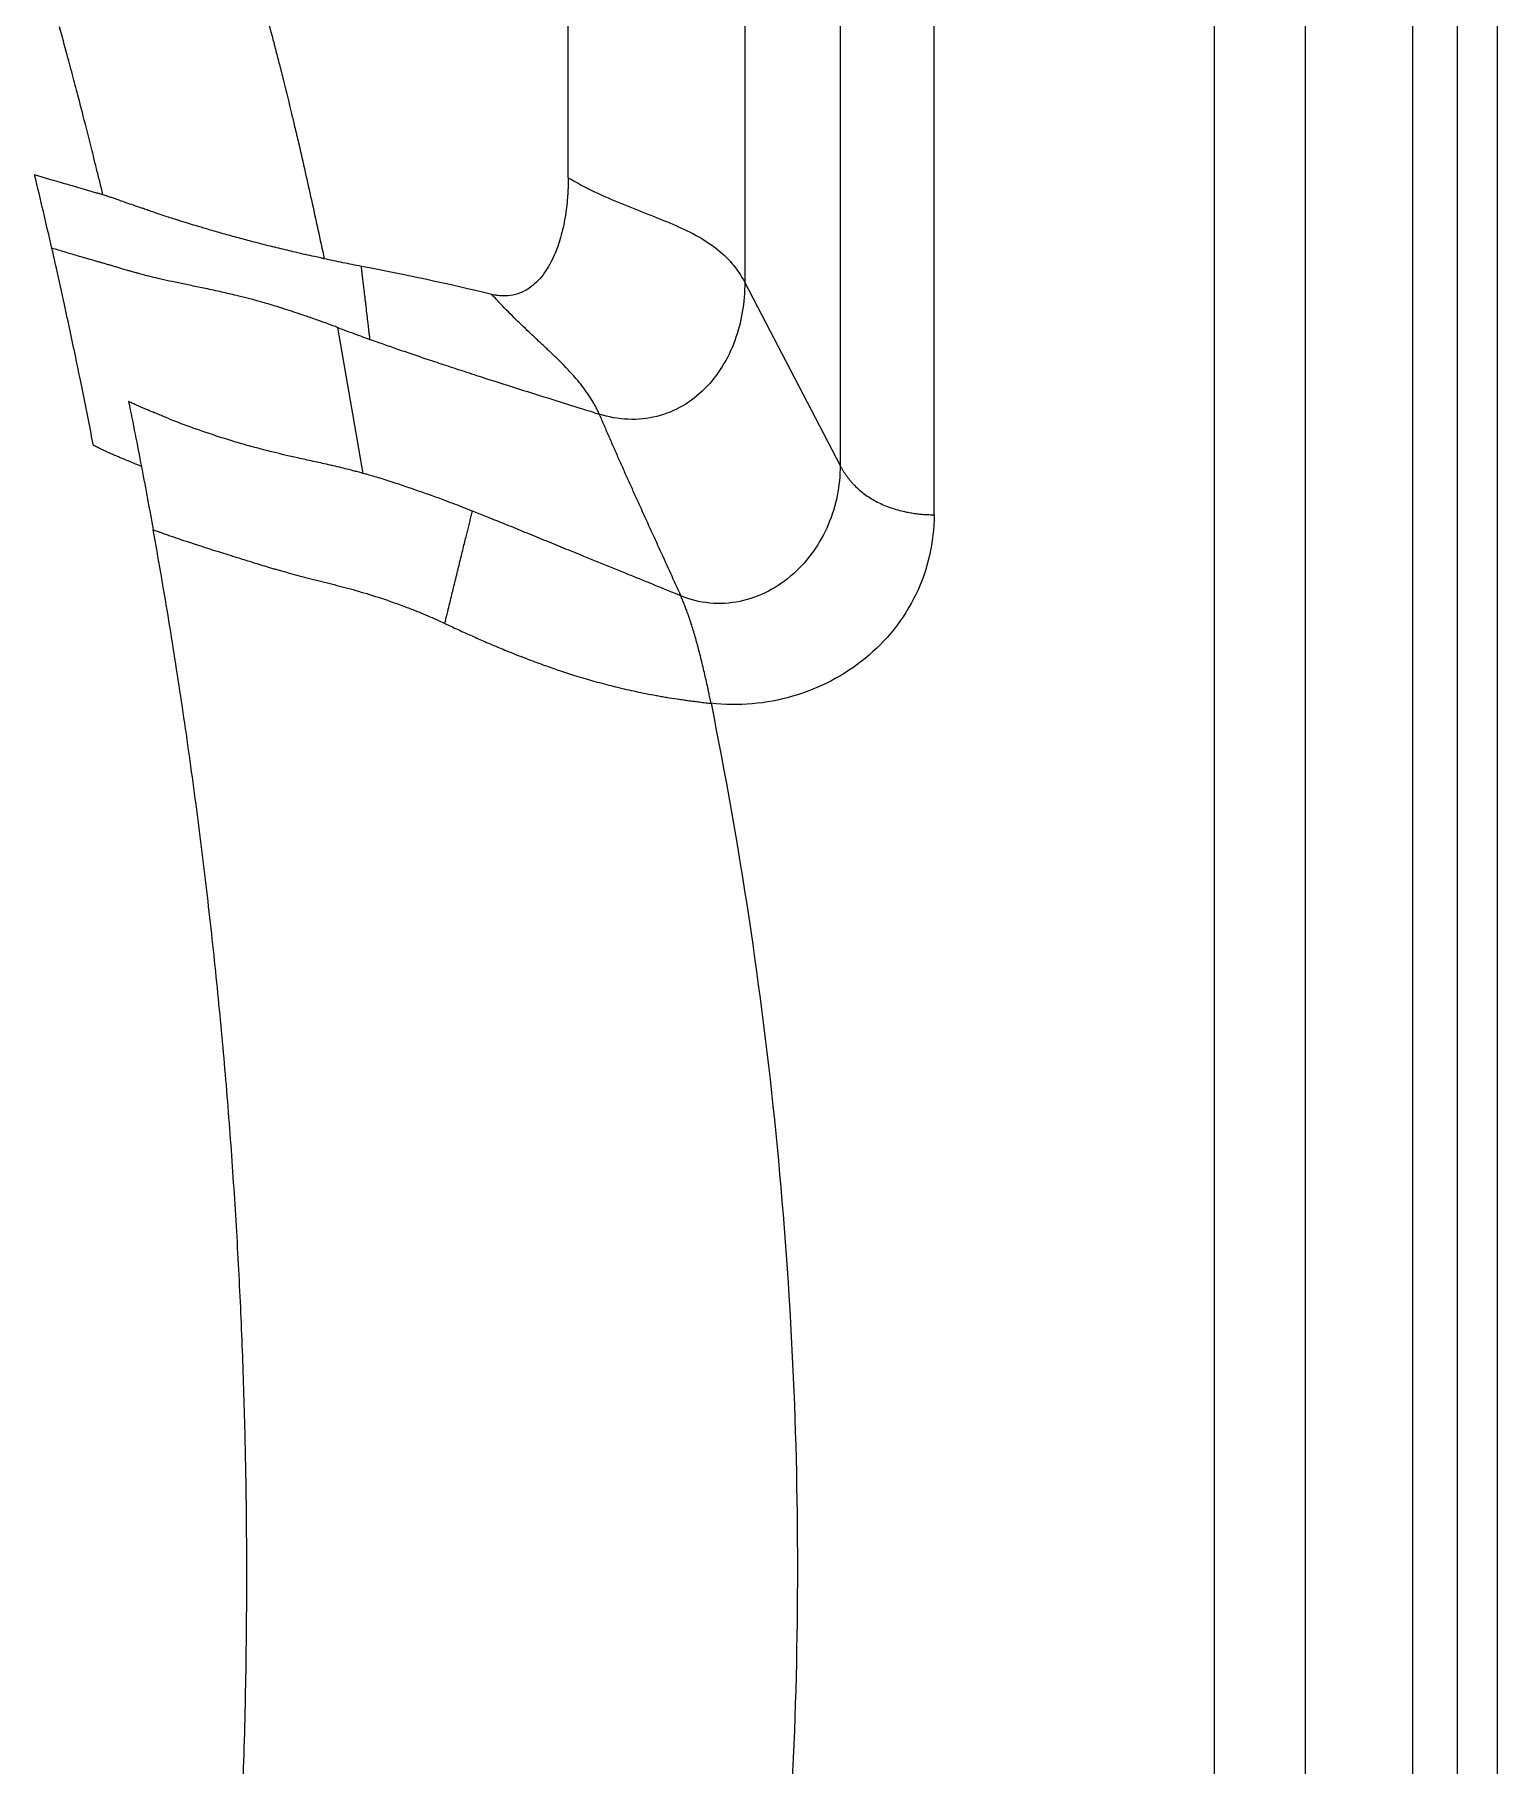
# Model space of a CAD drawing. Extents: x 526 to 610, y 679 to 808.
# Drawn here: x 603.55 to 610.24, y 744.58 to 752.5 of the extents above; entities that cross this region are included whole.
import ezdxf

# ---------------------------------------------------------------- set-up
doc = ezdxf.new("R2010")
doc.units = 0
doc.header["$MEASUREMENT"] = 0
doc.layers.add('1', color=4, linetype='Continuous')

# ---------------------------------------------------------------- blocks, each defined once
blk = doc.blocks.new('JETSETTER LX')
at = {"layer": '1', "color": 4, "linetype": 'Continuous', "lineweight": 25}
blk.add_line((84.1176, 33.9948), (84.1176, 64.9896), dxfattribs=at)
at = {"layer": '1', "color": 3, "linetype": 'Continuous', "lineweight": 25}
for p, q in [((83.934, 64.5725), (83.9335, 33.9948)), ((83.7305, 33.9948), (83.7311, 64.2958)), ((83.2396, 33.9948), (83.2396, 63.6626)), ((82.8217, 63.1537), (82.8217, 33.9948)), ((81.1107, 62.9188), (81.1107, 53.6534)), ((81.5406, 53.4281), (81.5406, 62.9188)), ((79.8669, 54.9701), (79.8669, 61.4787)), ((80.6744, 61.4787), (80.6744, 54.4905)), ((80.6744, 54.4905), (81.1107, 53.6534)), ((79.5172, 54.436), (79.524, 54.4345)), ((78.9288, 53.6171), (78.8128, 54.2843))]:
    blk.add_line(p, q, dxfattribs=at)
for points, knots in [([(78.1172, 56.7631), (78.1234, 56.7492), (78.1359, 56.7211), (78.1545, 56.6782), (78.1732, 56.6342), (78.1919, 56.589), (78.2107, 56.5426), (78.2295, 56.495), (78.2483, 56.4463), (78.2671, 56.3964), (78.2859, 56.3453), (78.3047, 56.293), (78.321, 56.2463), (78.335, 56.2057), (78.3497, 56.1625), (78.3671, 56.1099), (78.3878, 56.045), (78.4101, 55.9731), (78.4342, 55.8929), (78.4585, 55.8094), (78.4804, 55.7321), (78.5048, 55.6443), (78.5264, 55.5618), (78.5482, 55.4765), (78.5718, 55.3834), (78.5943, 55.2917), (78.6165, 55.1991), (78.6375, 55.1098), (78.663, 54.9979), (78.6925, 54.8661), (78.7215, 54.7338), (78.741, 54.6439), (78.7507, 54.5992)], [0, 0, 0, 0, 0.020201, 0.04089, 0.062066, 0.083731, 0.105884, 0.128525, 0.151653, 0.17527, 0.199375, 0.223966, 0.249045, 0.265027, 0.281012, 0.309668, 0.338603, 0.371405, 0.409735, 0.449772, 0.486878, 0.516414, 0.570833, 0.600064, 0.63341, 0.698341, 0.725463, 0.759821, 0.820152, 0.877916, 0.93917, 1, 1, 1, 1]), ([(77.7383, 54.8915), (77.7334, 54.9116), (77.7236, 54.9519), (77.7061, 55.023), (77.6811, 55.1231), (77.6537, 55.2311), (77.6258, 55.3389), (77.6013, 55.4319), (77.5724, 55.5399), (77.5511, 55.6172), (77.5393, 55.6602)], [0, 0, 0, 0, 0.078331, 0.15669, 0.276328, 0.468024, 0.577756, 0.697086, 0.831466, 1, 1, 1, 1]), ([(77.7383, 54.8915), (77.7318, 54.8934), (77.7185, 54.8972), (77.6988, 54.903), (77.6787, 54.9089), (77.6587, 54.9148), (77.6373, 54.9211), (77.6118, 54.9285), (77.58, 54.9376), (77.5433, 54.9482), (77.5044, 54.9594), (77.4652, 54.9707), (77.4388, 54.9785), (77.4256, 54.9824)], [0, 0, 0, 0, 0.0568627, 0.1175683, 0.1819825, 0.2500442, 0.3125927, 0.3918132, 0.5000097, 0.6238328, 0.7489515, 0.874878, 1, 1, 1, 1]), ([(79.8669, 54.9701), (79.8669, 54.9641), (79.8668, 54.952), (79.8664, 54.9339), (79.8656, 54.9157), (79.8646, 54.8975), (79.8627, 54.8701), (79.8591, 54.8338), (79.8504, 54.7725), (79.8344, 54.6986), (79.8043, 54.6128), (79.7684, 54.5465), (79.7303, 54.4993), (79.6963, 54.4687), (79.6577, 54.4456), (79.6142, 54.4315), (79.5803, 54.4283), (79.5576, 54.4293), (79.5465, 54.4304), (79.5352, 54.4321), (79.5278, 54.4337), (79.524, 54.4345)], [0, 0, 0, 0, 0.02488, 0.049823, 0.074837, 0.099928, 0.125101, 0.188704, 0.250194, 0.381022, 0.500246, 0.625147, 0.690201, 0.750132, 0.813136, 0.875005, 0.937443, 0.952976, 0.968722, 0.983798, 1, 1, 1, 1]), ([(78.7507, 54.5992), (78.7453, 54.6003), (78.7304, 54.6036), (78.7018, 54.6099), (78.663, 54.6186), (78.6212, 54.6282), (78.5677, 54.6408), (78.5001, 54.6573), (78.4232, 54.6768), (78.3479, 54.697), (78.2797, 54.7161), (78.2171, 54.7342), (78.166, 54.7493), (78.1301, 54.7603), (78.0983, 54.7702), (78.059, 54.7823), (78.0152, 54.7963), (77.9755, 54.8099), (77.947, 54.82), (77.9255, 54.8277), (77.906, 54.8341), (77.8818, 54.8424), (77.8524, 54.8526), (77.8216, 54.8634), (77.7968, 54.872), (77.7772, 54.8788), (77.7621, 54.8839), (77.7492, 54.8882), (77.7418, 54.8904), (77.7383, 54.8915)], [0, 0, 0, 0, 0.011977, 0.033178, 0.06356, 0.098601, 0.127045, 0.184657, 0.25313, 0.306399, 0.365156, 0.421342, 0.466284, 0.500019, 0.519207, 0.554822, 0.612038, 0.650013, 0.680571, 0.70641, 0.724345, 0.75006, 0.795965, 0.840667, 0.88418, 0.916314, 0.94631, 0.974202, 1, 1, 1, 1]), ([(77.6946, 53.7453), (77.691, 53.7637), (77.6795, 53.8232), (77.6597, 53.9229), (77.6363, 54.0387), (77.6042, 54.194), (77.5678, 54.3645), (77.531, 54.5308), (77.5115, 54.6167), (77.5045, 54.6472)], [0, 0, 0, 0, 0.0608762, 0.1972402, 0.3307326, 0.4456844, 0.7133647, 0.8982061, 1, 1, 1, 1]), ([(77.7359, 54.5796), (77.7313, 54.5809), (77.7215, 54.5836), (77.7021, 54.5891), (77.6758, 54.5967), (77.647, 54.6051), (77.618, 54.6137), (77.5911, 54.6217), (77.5526, 54.6331), (77.5238, 54.6415), (77.5045, 54.6472)], [0, 0, 0, 0, 0.058827, 0.124999, 0.249998, 0.399337, 0.499998, 0.626499, 0.749999, 1, 1, 1, 1]), ([(77.8345, 54.5506), (77.8313, 54.5516), (77.825, 54.5535), (77.8158, 54.5562), (77.8067, 54.5589), (77.7978, 54.5616), (77.7889, 54.5643), (77.78, 54.5669), (77.7712, 54.5695), (77.7624, 54.572), (77.7535, 54.5746), (77.7447, 54.5771), (77.7388, 54.5787), (77.7359, 54.5796)], [0, 0, 0, 0, 0.087234, 0.175294, 0.264156, 0.353791, 0.444162, 0.535235, 0.626976, 0.71935, 0.812329, 0.905887, 1, 1, 1, 1]), ([(78.9206, 54.5644), (78.8923, 54.5698), (78.8639, 54.5754), (78.8072, 54.587), (78.7789, 54.593), (78.7507, 54.5992)], [0, 0, 0, 0, 0.5, 0.5, 1, 1, 1, 1]), ([(78.9597, 54.2304), (78.9593, 54.2341), (78.9584, 54.2413), (78.9572, 54.2524), (78.9559, 54.2632), (78.9547, 54.2738), (78.9536, 54.2842), (78.9524, 54.2943), (78.9503, 54.3132), (78.947, 54.3416), (78.9432, 54.3733), (78.9402, 54.3988), (78.9378, 54.4181), (78.9354, 54.4388), (78.9327, 54.461), (78.9299, 54.4847), (78.927, 54.51), (78.9238, 54.5367), (78.9217, 54.555), (78.9206, 54.5644)], [0, 0, 0, 0, 0.039026, 0.076777, 0.113251, 0.14845, 0.182373, 0.215022, 0.246397, 0.36278, 0.479333, 0.531528, 0.587366, 0.646861, 0.710031, 0.776896, 0.847487, 0.92184, 1, 1, 1, 1]), ([(78.8128, 54.2843), (78.8052, 54.2871), (78.7889, 54.2932), (78.7624, 54.303), (78.7266, 54.316), (78.6902, 54.3289), (78.6355, 54.3478), (78.5739, 54.368), (78.4706, 54.3997), (78.3738, 54.4254), (78.2775, 54.4477), (78.2086, 54.4626), (78.1422, 54.4762), (78.0629, 54.4927), (77.9947, 54.5077), (77.9359, 54.5221), (77.9046, 54.5304), (77.8805, 54.5372), (77.8634, 54.5421), (77.8476, 54.5468), (77.8384, 54.5495), (77.8345, 54.5506)], [0, 0, 0, 0, 0.017698, 0.038518, 0.062463, 0.102393, 0.124869, 0.192768, 0.249806, 0.375212, 0.432756, 0.501224, 0.564204, 0.627004, 0.751766, 0.809597, 0.875792, 0.902304, 0.937776, 0.973793, 1, 1, 1, 1]), ([(80.6744, 54.4905), (80.6744, 54.4448), (80.667, 54.3532), (80.6439, 54.2657), (80.5977, 54.1404), (80.5513, 54.0648), (80.4608, 53.9741), (80.4272, 53.9477), (80.3537, 53.9048), (80.3138, 53.8882), (80.2298, 53.8671), (80.1857, 53.8627), (80.0966, 53.8665), (80.0517, 53.8748), (80.0083, 53.8885)], [0, 0, 0, 0, 0.125, 0.25, 0.25, 0.5, 0.5, 0.625, 0.625, 0.75, 0.75, 0.875, 0.875, 1, 1, 1, 1]), ([(80.0082, 53.8884), (80.0071, 53.891), (80.0049, 53.8962), (80.0012, 53.9042), (79.9972, 53.9123), (79.9931, 53.9206), (79.9886, 53.929), (79.9839, 53.9375), (79.9789, 53.9462), (79.9686, 53.9633), (79.9512, 53.9897), (79.925, 54.0244), (79.8954, 54.0596), (79.8647, 54.0931), (79.831, 54.1275), (79.7968, 54.1609), (79.761, 54.1949), (79.7247, 54.2288), (79.6892, 54.2621), (79.6532, 54.2962), (79.6189, 54.3296), (79.5877, 54.3608), (79.5614, 54.3881), (79.5389, 54.4121), (79.5244, 54.4281), (79.5172, 54.436)], [0, 0, 0, 0, 0.015474, 0.030982, 0.046529, 0.062119, 0.077756, 0.093447, 0.109196, 0.125011, 0.185732, 0.24997, 0.309278, 0.374957, 0.432765, 0.499963, 0.562468, 0.624975, 0.691891, 0.749985, 0.815072, 0.874992, 0.917968, 0.959636, 1, 1, 1, 1]), ([(78.8128, 54.2843), (78.8219, 54.2808), (78.8463, 54.2716), (78.884, 54.2577), (78.9239, 54.2431), (78.9485, 54.2344), (78.9597, 54.2304)], [0, 0, 0, 0, 0.187018, 0.500227, 0.771307, 1, 1, 1, 1]), ([(78.9597, 54.2303), (78.9791, 54.2234), (79.0198, 54.209), (79.0835, 54.1869), (79.1525, 54.1632), (79.227, 54.1381), (79.3069, 54.1115), (79.3923, 54.0835), (79.5111, 54.0451), (79.651, 54.0006), (79.7992, 53.954), (79.9146, 53.9178), (79.9807, 53.897), (80.0082, 53.8884)], [0, 0, 0, 0, 0.056343, 0.117745, 0.184188, 0.25566, 0.332155, 0.413671, 0.500215, 0.67198, 0.812475, 0.921818, 1, 1, 1, 1]), ([(78.0112, 53.8789), (78.0073, 53.8805), (77.9991, 53.8841), (77.9861, 53.8894), (77.9709, 53.8957), (77.9524, 53.9033), (77.9252, 53.9148), (77.8991, 53.926), (77.8742, 53.9371), (77.8623, 53.9425), (77.8557, 53.9454)], [0, 0, 0, 0, 0.064835, 0.139351, 0.22349, 0.334698, 0.476424, 0.741155, 0.858428, 1, 1, 1, 1]), ([(78.2249, 53.7992), (78.1838, 53.8128), (78.1455, 53.8263), (78.0743, 53.8529), (78.0415, 53.866), (78.0112, 53.8789)], [0, 0, 0, 0, 0.5, 0.5, 1, 1, 1, 1]), ([(80.0082, 53.8884), (80.0158, 53.8708), (80.031, 53.8356), (80.0539, 53.7829), (80.0769, 53.7303), (80.1001, 53.6779), (80.1234, 53.6255), (80.1468, 53.5731), (80.1704, 53.5209), (80.2016, 53.452), (80.2407, 53.3661), (80.2875, 53.2638), (80.3345, 53.161), (80.3656, 53.092), (80.3813, 53.0573)], [0, 0, 0, 0, 0.061742, 0.123759, 0.186029, 0.248527, 0.311224, 0.374089, 0.437085, 0.500174, 0.624416, 0.750069, 0.873974, 1, 1, 1, 1]), ([(78.9288, 53.6171), (78.9227, 53.6188), (78.9092, 53.6226), (78.887, 53.6284), (78.8601, 53.6352), (78.8272, 53.6433), (78.7898, 53.6521), (78.7526, 53.6607), (78.7042, 53.6715), (78.6482, 53.6838), (78.5861, 53.6977), (78.5387, 53.7088), (78.5015, 53.718), (78.4711, 53.7258), (78.4391, 53.7342), (78.4058, 53.7433), (78.3712, 53.7531), (78.3355, 53.7637), (78.299, 53.7749), (78.2617, 53.7868), (78.2374, 53.795), (78.2249, 53.7992)], [0, 0, 0, 0, 0.02088, 0.046343, 0.07636, 0.114146, 0.161832, 0.21006, 0.249982, 0.342068, 0.425368, 0.499999, 0.541642, 0.586701, 0.635203, 0.687178, 0.742656, 0.801658, 0.864205, 0.930315, 1, 1, 1, 1]), ([(77.9142, 53.6485), (77.9051, 53.6524), (77.8845, 53.6611), (77.8541, 53.6738), (77.8269, 53.6851), (77.8027, 53.6952), (77.7792, 53.7055), (77.7544, 53.7167), (77.7316, 53.7272), (77.7123, 53.7364), (77.7002, 53.7425), (77.6946, 53.7453)], [0, 0, 0, 0, 0.1264748, 0.2826011, 0.4175083, 0.5000341, 0.6147195, 0.7385695, 0.837146, 0.9242887, 1, 1, 1, 1]), ([(79.4286, 53.4448), (79.4131, 53.4509), (79.3836, 53.4625), (79.3414, 53.4787), (79.2942, 53.4964), (79.2404, 53.5161), (79.1774, 53.5383), (79.1234, 53.5568), (79.0785, 53.5717), (79.0428, 53.5832), (79.0083, 53.5941), (78.9767, 53.6037), (78.9509, 53.6112), (78.9355, 53.6153), (78.9288, 53.6171)], [0, 0, 0, 0, 0.093175, 0.177481, 0.253081, 0.376019, 0.500013, 0.630518, 0.70029, 0.769892, 0.8449, 0.908209, 0.959884, 1, 1, 1, 1]), ([(81.1107, 53.6534), (81.1107, 53.607), (81.1017, 53.5142), (81.0606, 53.3806), (80.9929, 53.2585), (80.9003, 53.1538), (80.8239, 53.1001), (80.7417, 53.0571), (80.6977, 53.041), (80.6069, 53.0222), (80.5601, 53.0196), (80.4683, 53.0284), (80.4234, 53.04), (80.3813, 53.0573)], [0, 0, 0, 0, 0.125, 0.25, 0.375, 0.5, 0.625, 0.625, 0.75, 0.75, 0.875, 0.875, 1, 1, 1, 1]), ([(81.1107, 53.6534), (81.1127, 53.6496), (81.1167, 53.6421), (81.1232, 53.6312), (81.1299, 53.6204), (81.137, 53.6099), (81.1444, 53.5997), (81.1522, 53.5897), (81.1603, 53.58), (81.1688, 53.5705), (81.1882, 53.5503), (81.2213, 53.5217), (81.2738, 53.4887), (81.333, 53.4621), (81.3841, 53.447), (81.4219, 53.439), (81.4452, 53.435), (81.4687, 53.4319), (81.4925, 53.4297), (81.5165, 53.4284), (81.5326, 53.4282), (81.5406, 53.4281)], [0, 0, 0, 0, 0.028013, 0.055948, 0.083815, 0.111623, 0.139383, 0.167104, 0.194795, 0.222468, 0.250131, 0.37617, 0.500051, 0.626191, 0.749901, 0.791756, 0.833467, 0.875092, 0.916684, 0.958302, 1, 1, 1, 1]), ([(79.3023, 52.931), (79.3031, 52.9345), (79.3049, 52.9415), (79.3075, 52.9521), (79.3101, 52.9628), (79.3128, 52.9737), (79.3155, 52.9848), (79.32, 53.003), (79.3263, 53.0289), (79.3368, 53.0722), (79.3507, 53.1291), (79.3674, 53.1975), (79.384, 53.265), (79.3966, 53.3157), (79.4056, 53.3519), (79.4116, 53.3761), (79.4175, 53.3998), (79.4232, 53.4228), (79.4268, 53.4374), (79.4286, 53.4447)], [0, 0, 0, 0, 0.019527, 0.039186, 0.058982, 0.078919, 0.098999, 0.119227, 0.177247, 0.237653, 0.349252, 0.478744, 0.607569, 0.731937, 0.784546, 0.837687, 0.891333, 0.94545, 1, 1, 1, 1]), ([(80.3813, 53.0573), (80.3738, 53.0603), (80.3575, 53.067), (80.3311, 53.0778), (80.3009, 53.0902), (80.2669, 53.1041), (80.2246, 53.1213), (80.1756, 53.1412), (80.0982, 53.1727), (79.9984, 53.2132), (79.8889, 53.2579), (79.7716, 53.3059), (79.6669, 53.3486), (79.5669, 53.3892), (79.4939, 53.4186), (79.4492, 53.4365), (79.4286, 53.4447)], [0, 0, 0, 0, 0.022292, 0.048569, 0.078782, 0.112791, 0.150525, 0.206124, 0.26121, 0.386534, 0.513706, 0.604911, 0.759761, 0.851791, 0.931788, 1, 1, 1, 1]), ([(77.9681, 53.3593), (77.9707, 53.3584), (77.9764, 53.3563), (77.9861, 53.3528), (77.9976, 53.3486), (78.0121, 53.3435), (78.0265, 53.3384), (78.0497, 53.3303), (78.083, 53.3187), (78.1315, 53.3027), (78.1807, 53.2869), (78.2273, 53.2717), (78.2686, 53.2587), (78.31, 53.2456), (78.3475, 53.2339), (78.3834, 53.2227), (78.4166, 53.2124), (78.451, 53.2018), (78.4748, 53.1945), (78.4867, 53.1909)], [0, 0, 0, 0, 0.02257, 0.049328, 0.080281, 0.115436, 0.162982, 0.188554, 0.284945, 0.393861, 0.499997, 0.577891, 0.65579, 0.721349, 0.791057, 0.842366, 0.894297, 0.946844, 1, 1, 1, 1]), ([(77.9811, 43.8634), (77.987, 43.8968), (77.9987, 43.9635), (78.0158, 44.0633), (78.0325, 44.1624), (78.0487, 44.2609), (78.0643, 44.3588), (78.0796, 44.4561), (78.0943, 44.5527), (78.1086, 44.6487), (78.1225, 44.7441), (78.1359, 44.8388), (78.149, 44.9329), (78.1615, 45.0263), (78.1737, 45.1191), (78.2101, 45.4048), (78.2647, 45.8873), (78.3194, 46.5123), (78.3566, 47.0841), (78.3802, 47.5978), (78.3937, 48.1067), (78.3969, 48.5107), (78.3955, 48.8105), (78.393, 49.0089), (78.389, 49.2071), (78.3836, 49.4053), (78.3768, 49.6036), (78.3685, 49.802), (78.3587, 50.0003), (78.3475, 50.1987), (78.3348, 50.397), (78.3206, 50.5953), (78.305, 50.7935), (78.2879, 50.9917), (78.2693, 51.1898), (78.2492, 51.3878), (78.2277, 51.5857), (78.2047, 51.7835), (78.1803, 51.9811), (78.1544, 52.1786), (78.127, 52.3759), (78.0982, 52.573), (78.0679, 52.7699), (78.0362, 52.9666), (78.003, 53.1631), (77.9797, 53.2939), (77.9681, 53.3593)], [0, 0, 0, 0, 0.010676, 0.021279, 0.03181, 0.042269, 0.052655, 0.062968, 0.073209, 0.083378, 0.093473, 0.103496, 0.113446, 0.123323, 0.133127, 0.142858, 0.213823, 0.285713, 0.34003, 0.393877, 0.447336, 0.499997, 0.520829, 0.541579, 0.562344, 0.583121, 0.603908, 0.624703, 0.645508, 0.66632, 0.687139, 0.707965, 0.728798, 0.749636, 0.77048, 0.791329, 0.812183, 0.833041, 0.853902, 0.874767, 0.895634, 0.916504, 0.937376, 0.95825, 0.979124, 1, 1, 1, 1]), ([(78.4867, 53.1909), (78.4927, 53.1891), (78.505, 53.1854), (78.5242, 53.1798), (78.5449, 53.1739), (78.5746, 53.1657), (78.6126, 53.1554), (78.6758, 53.1389), (78.7408, 53.1225), (78.8078, 53.1053), (78.8735, 53.0881), (78.9587, 53.0636), (79.0501, 53.0335), (79.1259, 53.0057), (79.1784, 52.9852), (79.2235, 52.9664), (79.2633, 52.949), (79.2895, 52.9369), (79.3023, 52.931)], [0, 0, 0, 0, 0.026636, 0.054987, 0.085052, 0.116831, 0.18286, 0.245444, 0.376324, 0.439657, 0.500025, 0.619619, 0.745086, 0.813887, 0.872393, 0.91701, 0.959553, 1, 1, 1, 1]), ([(80.5201, 52.5653), (80.5192, 52.5698), (80.5174, 52.5786), (80.5148, 52.5914), (80.5123, 52.6036), (80.5098, 52.6151), (80.5075, 52.626), (80.5034, 52.6451), (80.4975, 52.6719), (80.4896, 52.7067), (80.4816, 52.7404), (80.4706, 52.7852), (80.4565, 52.8393), (80.4417, 52.8905), (80.4311, 52.9246), (80.4249, 52.9435), (80.4194, 52.9598), (80.413, 52.9782), (80.4055, 52.9986), (80.3977, 53.0186), (80.3896, 53.0384), (80.3841, 53.0509), (80.3813, 53.0573)], [0, 0, 0, 0, 0.02356, 0.045978, 0.067275, 0.087463, 0.106555, 0.12456, 0.188816, 0.248802, 0.311884, 0.373274, 0.498153, 0.623463, 0.686249, 0.717526, 0.749074, 0.796658, 0.845628, 0.895903, 0.947393, 1, 1, 1, 1]), ([(79.3021, 52.931), (79.3113, 52.9267), (79.3298, 52.9179), (79.3585, 52.9045), (79.3885, 52.8908), (79.4279, 52.873), (79.4795, 52.8501), (79.5322, 52.8277), (79.5982, 52.8002), (79.6669, 52.773), (79.7473, 52.7431), (79.8435, 52.7094), (79.9437, 52.6778), (80.0503, 52.6489), (80.135, 52.6283), (80.2074, 52.6129), (80.2607, 52.6028), (80.292, 52.5972), (80.3241, 52.5918), (80.3586, 52.5863), (80.3917, 52.5815), (80.4177, 52.5778), (80.4416, 52.5746), (80.468, 52.5713), (80.4939, 52.5682), (80.5116, 52.5663), (80.5201, 52.5653)], [0, 0, 0, 0, 0.0266869, 0.0543142, 0.0828947, 0.112442, 0.166069, 0.2271782, 0.2565005, 0.3440518, 0.4084262, 0.4634524, 0.5863564, 0.6525004, 0.714775, 0.7818727, 0.8163362, 0.8338184, 0.8514702, 0.8873563, 0.9094271, 0.9240417, 0.9439517, 0.9615703, 0.9815056, 1, 1, 1, 1]), ([(80.5201, 52.5653), (80.6513, 51.915), (80.7502, 51.2581), (80.8821, 49.9377), (80.9152, 49.2743), (80.9152, 47.9473), (80.8822, 47.2839), (80.7505, 45.9635), (80.6517, 45.3066), (80.5205, 44.6562)], [0, 0, 0, 0, 0.25, 0.25, 0.5, 0.5, 0.75, 0.75, 1, 1, 1, 1])]:
    blk.add_open_spline(points, degree=3, knots=knots, dxfattribs=at)
for points in [[(77.5045, 54.6471), (77.4789, 54.759), (77.4527, 54.8707), (77.4257, 54.9824)], [(79.8669, 54.9701), (79.9063, 54.9467), (79.9872, 54.904), (80.1107, 54.8504), (80.2318, 54.8033), (80.3464, 54.758), (80.451, 54.7092), (80.5425, 54.6516), (80.6184, 54.5808), (80.6577, 54.5226), (80.6744, 54.4905)], [(79.5172, 54.436), (79.3195, 54.4834), (79.1208, 54.5266), (78.9206, 54.5644)], [(77.8557, 53.9454), (77.8757, 53.8467), (77.8952, 53.7475), (77.9143, 53.6485)], [(77.9143, 53.6485), (77.9148, 53.6458), (77.9153, 53.6431), (77.9158, 53.6404)], [(77.9158, 53.6404), (77.9337, 53.5465), (77.9512, 53.4527), (77.9681, 53.3593)], [(81.5406, 53.4281), (81.5406, 53.3653), (81.5266, 53.2396), (81.4638, 53.0607), (81.3626, 52.9004), (81.2291, 52.7658), (81.0708, 52.6618), (80.895, 52.5914), (80.7088, 52.5569), (80.5826, 52.5586), (80.5201, 52.5653)]]:
    blk.add_open_spline(points, degree=3, dxfattribs=at)

msp = doc.modelspace()

# ---------------------------------------------------------------- block references
at = {"layer": '1'}
msp.add_blockref('JETSETTER LX', (526.127, 696.8772), dxfattribs=at)

doc.saveas('drawing.dxf')
